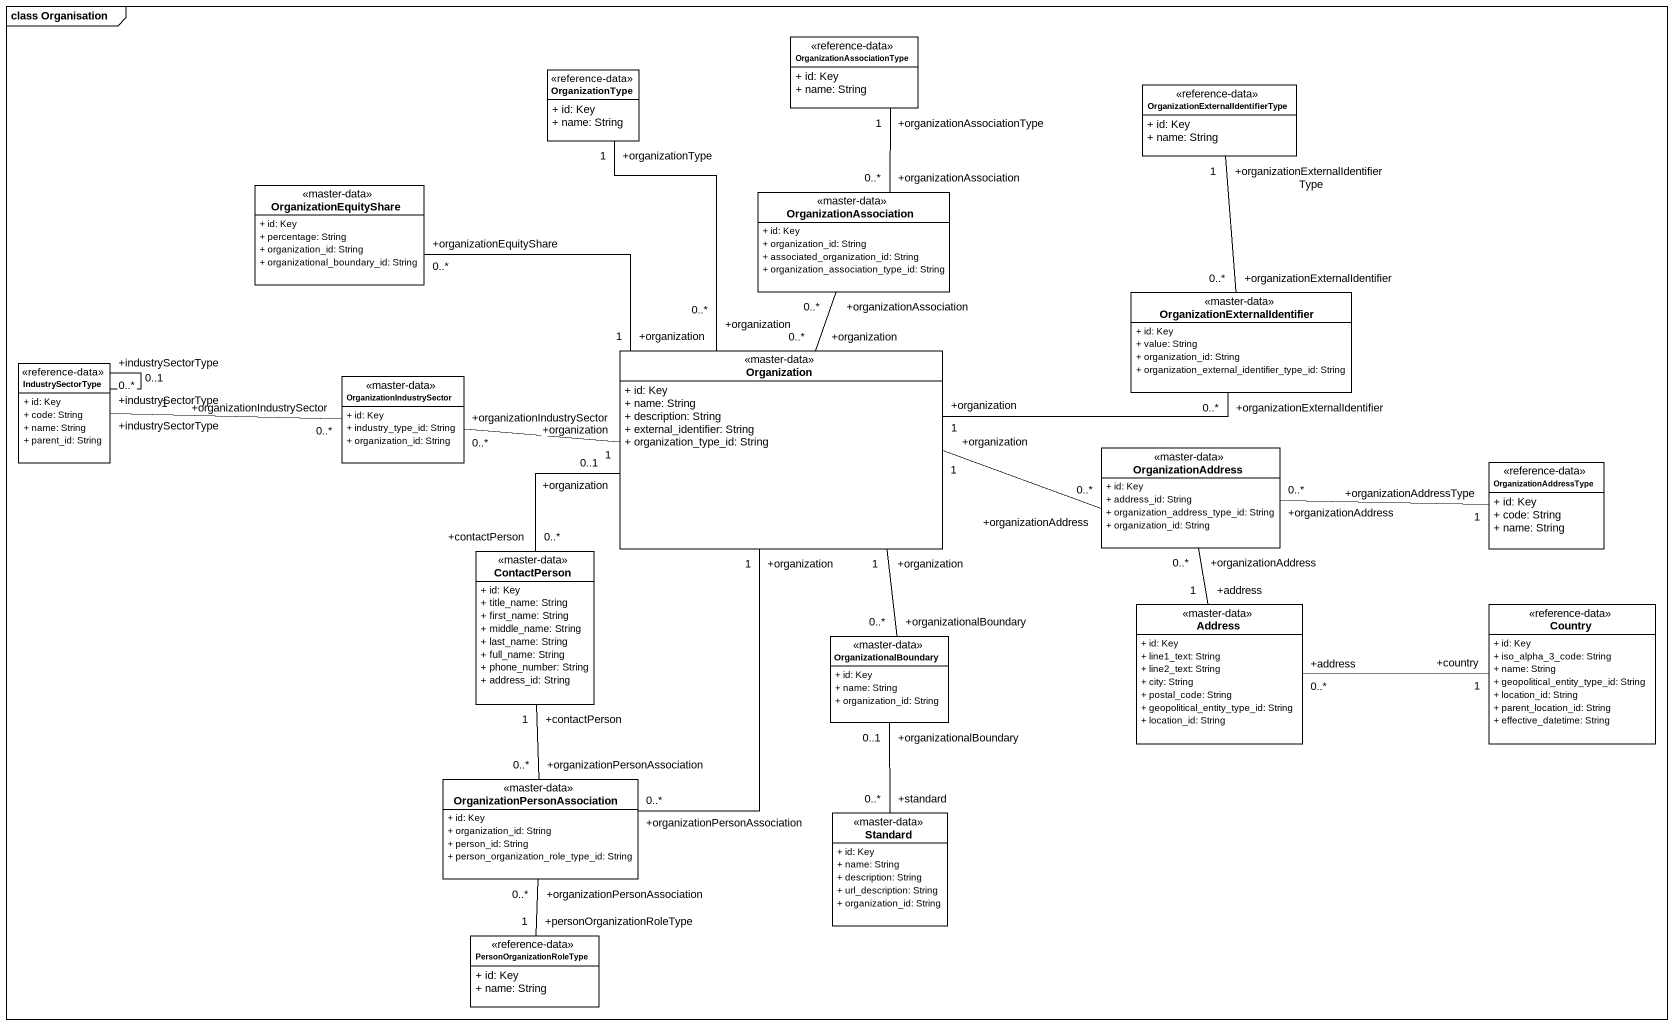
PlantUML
@startuml
mainframe class Organisation
hide circle
hide empty members
skinparam classAttributeIconSize 0
class OrganizationType <<reference-data>> {
  + id: Key
  + name: String
}
class OrganizationAssociationType <<reference-data>> {
  + id: Key
  + name: String
}
class "OrganizationExternalIdentifierType" as OrganizationExternalIdentifi <<reference-data>> {
  + id: Key
  + name: String
}
class OrganizationEquityShare <<master-data>> {
  + id: Key
  + percentage: String
  + organization_id: String
  + organizational_boundary_id: String
}
class OrganizationAssociation <<master-data>> {
  + id: Key
  + organization_id: String
  + associated_organization_id: String
  + organization_association_type_id: String
}
class "OrganizationExternalIdentifier" as OrganizationExternalIdentifi_2 <<master-data>> {
  + id: Key
  + value: String
  + organization_id: String
  + organization_external_identifier_type_id: String
}
class IndustrySectorType <<reference-data>> {
  + id: Key
  + code: String
  + name: String
  + parent_id: String
}
class OrganizationIndustrySector <<master-data>> {
  + id: Key
  + industry_type_id: String
  + organization_id: String
}
class Organization <<master-data>> {
  + id: Key
  + name: String
  + description: String
  + external_identifier: String
  + organization_type_id: String
}
class OrganizationAddress <<master-data>> {
  + id: Key
  + address_id: String
  + organization_address_type_id: String
  + organization_id: String
}
class OrganizationAddressType <<reference-data>> {
  + id: Key
  + code: String
  + name: String
}
class ContactPerson <<master-data>> {
  + id: Key
  + title_name: String
  + first_name: String
  + middle_name: String
  + last_name: String
  + full_name: String
  + phone_number: String
  + address_id: String
}
class Address <<master-data>> {
  + id: Key
  + line1_text: String
  + line2_text: String
  + city: String
  + postal_code: String
  + geopolitical_entity_type_id: String
  + location_id: String
}
class Country <<reference-data>> {
  + id: Key
  + iso_alpha_3_code: String
  + name: String
  + geopolitical_entity_type_id: String
  + location_id: String
  + parent_location_id: String
  + effective_datetime: String
}
class OrganizationalBoundary <<master-data>> {
  + id: Key
  + name: String
  + organization_id: String
}
class "OrganizationPersonAssociation" as OrganizationPersonAssociatio <<master-data>> {
  + id: Key
  + organization_id: String
  + person_id: String
  + person_organization_role_type_id: String
}
class Standard <<master-data>> {
  + id: Key
  + name: String
  + description: String
  + url_description: String
  + organization_id: String
}
class PersonOrganizationRoleType <<reference-data>> {
  + id: Key
  + name: String
}
OrganizationAssociationType "+organizationAssociationType\n1" -- "+organizationAssociation\n0..*" OrganizationAssociation
OrganizationExternalIdentifi "+organizationExternalIdentifierType\n1" -- "+organizationExternalIdentifier\n0..*" OrganizationExternalIdentifi_2
IndustrySectorType "+industrySectorType\n0..1" -- "+industrySectorType\n0..*" IndustrySectorType
IndustrySectorType "+industrySectorType\n1" -right- "+organizationIndustrySector\n0..*" OrganizationIndustrySector
Organization "+organization\n0..*" -up- "+organizationType\n1" OrganizationType
Organization "+organization\n1" -left- "+organizationEquityShare\n0..*" OrganizationEquityShare
Organization "+organization\n0..*" -up- "+organizationAssociation\n0..*" OrganizationAssociation
Organization "+organization\n1" -right- "+organizationExternalIdentifier\n0..*" OrganizationExternalIdentifi_2
Organization "+organization\n1" -left- "+organizationIndustrySector\n0..*" OrganizationIndustrySector
Organization "+organization\n1" -right- "+organizationAddress\n0..*" OrganizationAddress
OrganizationAddressType "+organizationAddressType\n1" -left- "+organizationAddress\n0..*" OrganizationAddress
ContactPerson "+contactPerson\n0..*" -up- "+organization\n0..1" Organization
Address "+address\n1" -up- "+organizationAddress\n0..*" OrganizationAddress
Country "+country\n1" -left- "+address\n0..*" Address
OrganizationalBoundary "+organizationalBoundary\n0..*" -up- "+organization\n1" Organization
OrganizationPersonAssociatio "+organizationPersonAssociation\n0..*" -up- "+organization\n1" Organization
OrganizationPersonAssociatio "+organizationPersonAssociation\n0..*" -up- "+contactPerson\n1" ContactPerson
Standard "+standard\n0..*" -up- "+organizationalBoundary\n0..1" OrganizationalBoundary
PersonOrganizationRoleType "+personOrganizationRoleType\n1" -up- "+organizationPersonAssociation\n0..*" OrganizationPersonAssociatio
@enduml
